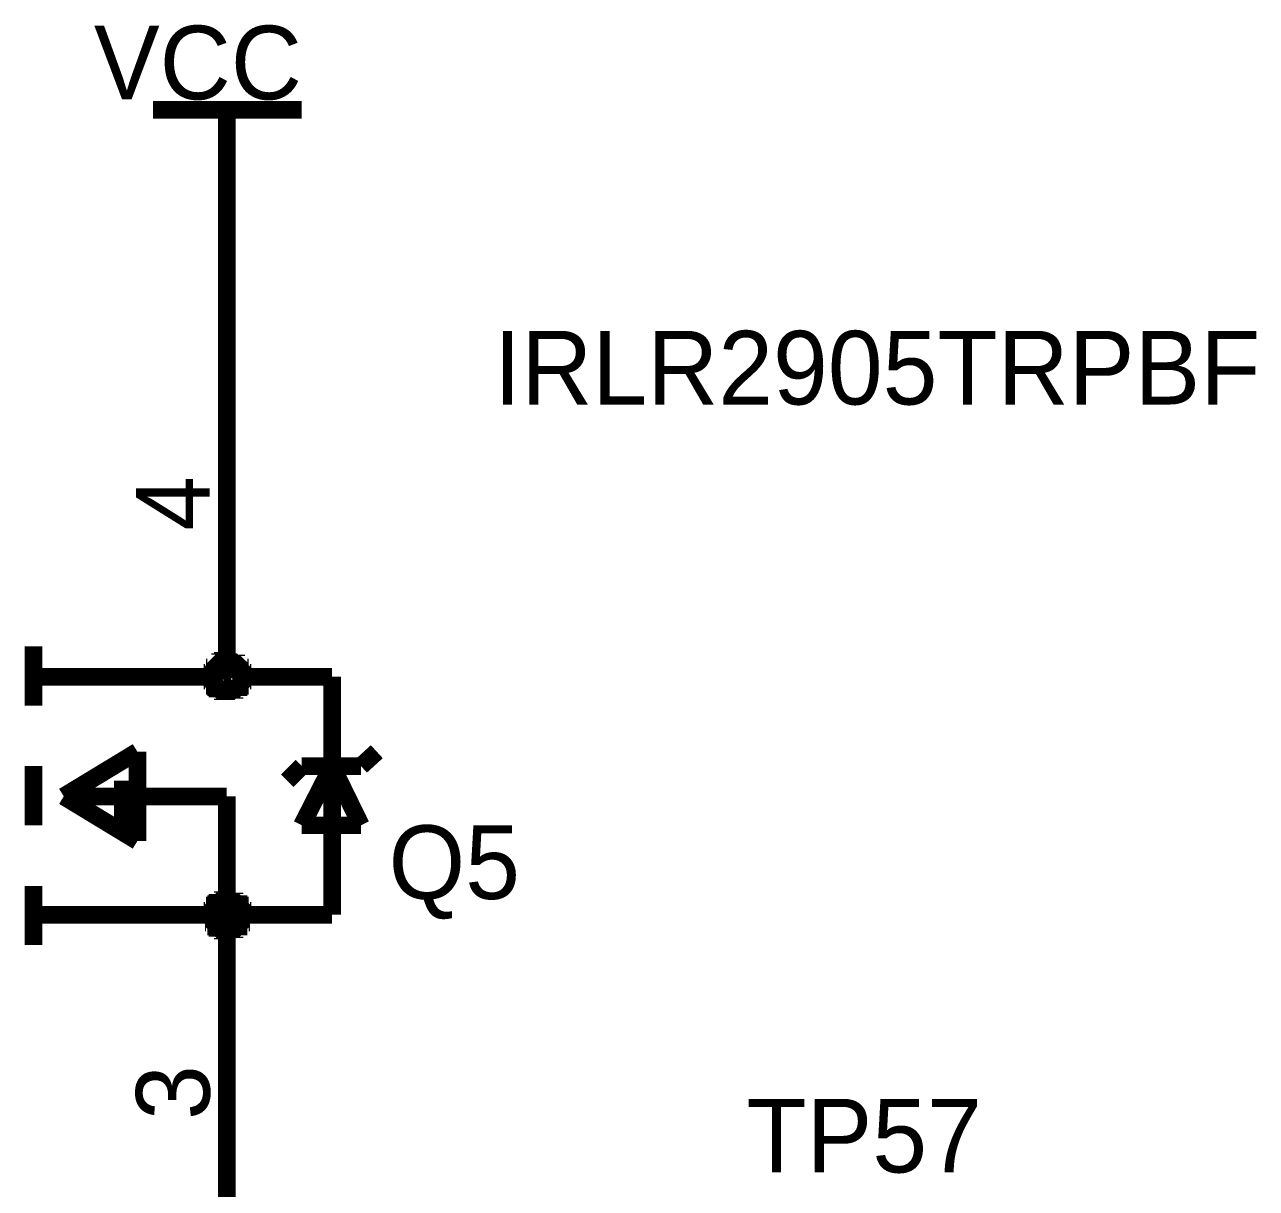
# Model space of a CAD drawing. Header units: millimetres. Extents: x 0 to 800, y 0 to 567.
# Drawn here: x 400.93 to 421.9, y 153.83 to 173.65 of the extents above; entities that cross this region are included whole.
import ezdxf

# ---------------------------------------------------------------- set-up
doc = ezdxf.new("R2010")
doc.units = ezdxf.units.MM
doc.layers.add('Sheet', color=255, linetype='Continuous')

msp = doc.modelspace()

# ---------------------------------------------------------------- linework, layer by layer
at = {"layer": 'Sheet', "const_width": 0.3}
for points in [[(403.119, 172.202), (405.65, 172.202)], [(404.373, 169.671), (404.373, 172.202)], [(404.373, 169.671), (404.373, 168.148)], [(404.373, 163.063), (404.373, 168.148)], [(404.373, 162.548), (404.373, 163.309)], [(401.08, 162.055), (401.08, 163.063)], [(404.373, 162.548), (404.373, 163.063)], [(404.127, 162.548), (404.127, 162.57), (404.127, 162.57), (404.127, 162.593), (404.127, 162.593), (404.127, 162.615), (404.149, 162.615), (404.149, 162.637), (404.149, 162.637), (404.149, 162.66), (404.149, 162.66), (404.171, 162.682), (404.171, 162.682), (404.171, 162.705), (404.194, 162.705), (404.194, 162.727), (404.194, 162.727), (404.216, 162.749), (404.216, 162.749), (404.216, 162.749), (404.239, 162.772), (404.239, 162.772), (404.261, 162.772), (404.261, 162.794), (404.283, 162.794), (404.283, 162.794), (404.306, 162.794), (404.306, 162.817), (404.328, 162.817), (404.328, 162.817), (404.351, 162.817), (404.351, 162.817), (404.373, 162.817)], [(404.373, 162.817), (404.373, 162.817)], [(404.373, 162.817), (404.395, 162.817), (404.395, 162.817), (404.418, 162.817), (404.44, 162.817), (404.44, 162.817), (404.463, 162.794), (404.463, 162.794), (404.485, 162.794), (404.485, 162.794), (404.507, 162.772), (404.507, 162.772), (404.53, 162.772), (404.53, 162.749), (404.552, 162.749), (404.552, 162.749), (404.575, 162.727), (404.575, 162.727), (404.575, 162.705), (404.597, 162.705), (404.597, 162.682), (404.597, 162.682), (404.619, 162.66), (404.619, 162.66), (404.619, 162.637), (404.619, 162.637), (404.619, 162.615), (404.642, 162.615), (404.642, 162.593), (404.642, 162.593), (404.642, 162.57), (404.642, 162.57), (404.642, 162.548)], [(401.08, 162.548), (404.373, 162.548)], [(404.373, 162.301), (404.351, 162.301), (404.351, 162.301), (404.328, 162.301), (404.328, 162.301), (404.306, 162.301), (404.306, 162.324), (404.283, 162.324), (404.283, 162.324), (404.261, 162.324), (404.261, 162.324), (404.239, 162.346), (404.239, 162.346), (404.216, 162.346), (404.216, 162.369), (404.216, 162.369), (404.194, 162.369), (404.194, 162.391), (404.194, 162.391), (404.171, 162.391), (404.171, 162.413), (404.171, 162.413), (404.149, 162.436), (404.149, 162.436), (404.149, 162.458), (404.149, 162.458), (404.149, 162.481), (404.127, 162.481), (404.127, 162.503), (404.127, 162.503), (404.127, 162.525), (404.127, 162.525), (404.127, 162.548)], [(404.127, 162.548), (404.127, 162.548)], [(406.165, 162.548), (404.373, 162.548)], [(404.642, 162.548), (404.642, 162.525), (404.642, 162.525), (404.642, 162.503), (404.642, 162.503), (404.642, 162.481), (404.619, 162.481), (404.619, 162.458), (404.619, 162.458), (404.619, 162.436), (404.619, 162.436), (404.597, 162.413), (404.597, 162.413), (404.597, 162.391), (404.575, 162.391), (404.575, 162.391), (404.575, 162.369), (404.552, 162.369), (404.552, 162.369), (404.53, 162.346), (404.53, 162.346), (404.507, 162.346), (404.507, 162.324), (404.485, 162.324), (404.485, 162.324), (404.463, 162.324), (404.463, 162.324), (404.44, 162.301), (404.44, 162.301), (404.418, 162.301), (404.395, 162.301), (404.395, 162.301), (404.373, 162.301)], [(404.642, 162.548), (404.642, 162.548), (404.642, 162.548), (404.642, 162.548), (404.642, 162.548), (404.642, 162.548), (404.642, 162.548), (404.642, 162.548), (404.642, 162.548), (404.642, 162.548), (404.642, 162.548), (404.642, 162.548), (404.642, 162.548), (404.642, 162.548), (404.642, 162.548), (404.642, 162.548), (404.642, 162.548), (404.642, 162.548), (404.642, 162.548), (404.642, 162.548), (404.642, 162.548), (404.642, 162.548), (404.642, 162.548), (404.642, 162.548), (404.642, 162.548), (404.642, 162.548), (404.642, 162.548), (404.642, 162.548), (404.642, 162.548), (404.642, 162.548), (404.642, 162.548), (404.642, 162.548), (404.642, 162.548)], [(404.642, 162.548), (404.642, 162.548)], [(406.165, 158.494), (406.165, 162.548)], [(401.596, 160.51), (402.85, 161.271)], [(402.85, 161.271), (402.85, 159.748)], [(406.658, 161.025), (406.927, 161.271)], [(401.08, 161.025), (401.08, 160.017)], [(405.65, 161.025), (405.403, 160.778)], [(406.165, 161.025), (405.65, 160.017)], [(406.165, 161.025), (405.65, 161.025)], [(406.658, 160.017), (406.165, 161.025)], [(406.165, 161.025), (406.658, 161.025)], [(402.604, 160.778), (402.604, 160.017)], [(401.596, 160.51), (402.85, 159.748)], [(401.842, 160.51), (404.373, 160.51)], [(404.373, 160.51), (404.373, 157.978)], [(404.373, 160.51), (404.373, 158.986)], [(405.65, 160.017), (406.658, 160.017)], [(401.08, 158.986), (401.08, 157.978)], [(404.127, 158.494), (404.127, 158.516), (404.127, 158.516), (404.127, 158.538), (404.127, 158.538), (404.127, 158.561), (404.149, 158.561), (404.149, 158.583), (404.149, 158.583), (404.149, 158.606), (404.149, 158.606), (404.171, 158.628), (404.171, 158.628), (404.171, 158.65), (404.194, 158.65), (404.194, 158.65), (404.194, 158.673), (404.216, 158.673), (404.216, 158.673), (404.216, 158.695), (404.239, 158.695), (404.239, 158.695), (404.261, 158.718), (404.261, 158.718), (404.283, 158.718), (404.283, 158.718), (404.306, 158.718), (404.306, 158.74), (404.328, 158.74), (404.328, 158.74), (404.351, 158.74), (404.351, 158.74), (404.373, 158.74)], [(404.373, 158.74), (404.373, 158.74)], [(404.373, 158.74), (404.395, 158.74), (404.395, 158.74), (404.418, 158.74), (404.44, 158.74), (404.44, 158.74), (404.463, 158.718), (404.463, 158.718), (404.485, 158.718), (404.485, 158.718), (404.507, 158.718), (404.507, 158.695), (404.53, 158.695), (404.53, 158.695), (404.552, 158.673), (404.552, 158.673), (404.575, 158.673), (404.575, 158.65), (404.575, 158.65), (404.597, 158.65), (404.597, 158.628), (404.597, 158.628), (404.619, 158.606), (404.619, 158.606), (404.619, 158.583), (404.619, 158.583), (404.619, 158.561), (404.642, 158.561), (404.642, 158.538), (404.642, 158.538), (404.642, 158.516), (404.642, 158.516), (404.642, 158.494)], [(401.08, 158.494), (404.373, 158.494)], [(404.373, 158.225), (404.351, 158.225), (404.351, 158.225), (404.328, 158.225), (404.328, 158.225), (404.306, 158.225), (404.306, 158.247), (404.283, 158.247), (404.283, 158.247), (404.261, 158.247), (404.261, 158.247), (404.239, 158.27), (404.239, 158.27), (404.216, 158.27), (404.216, 158.292), (404.216, 158.292), (404.194, 158.292), (404.194, 158.314), (404.194, 158.314), (404.171, 158.337), (404.171, 158.337), (404.171, 158.359), (404.149, 158.359), (404.149, 158.382), (404.149, 158.382), (404.149, 158.404), (404.149, 158.404), (404.127, 158.426), (404.127, 158.426), (404.127, 158.449), (404.127, 158.471), (404.127, 158.471), (404.127, 158.494)], [(404.127, 158.494), (404.127, 158.494)], [(404.373, 158.494), (406.165, 158.494)], [(404.642, 158.494), (404.642, 158.471), (404.642, 158.471), (404.642, 158.449), (404.642, 158.426), (404.642, 158.426), (404.619, 158.404), (404.619, 158.404), (404.619, 158.382), (404.619, 158.382), (404.619, 158.359), (404.597, 158.359), (404.597, 158.337), (404.597, 158.337), (404.575, 158.314), (404.575, 158.314), (404.575, 158.292), (404.552, 158.292), (404.552, 158.292), (404.53, 158.27), (404.53, 158.27), (404.507, 158.27), (404.507, 158.247), (404.485, 158.247), (404.485, 158.247), (404.463, 158.247), (404.463, 158.247), (404.44, 158.225), (404.44, 158.225), (404.418, 158.225), (404.395, 158.225), (404.395, 158.225), (404.373, 158.225)], [(404.642, 158.494), (404.642, 158.494), (404.642, 158.494), (404.642, 158.494), (404.642, 158.494), (404.642, 158.494), (404.642, 158.494), (404.642, 158.494), (404.642, 158.494), (404.642, 158.494), (404.642, 158.494), (404.642, 158.494), (404.642, 158.494), (404.642, 158.494), (404.642, 158.494), (404.642, 158.494), (404.642, 158.494), (404.642, 158.494), (404.642, 158.494), (404.642, 158.494), (404.642, 158.494), (404.642, 158.494), (404.642, 158.494), (404.642, 158.494), (404.642, 158.494), (404.642, 158.494), (404.642, 158.494), (404.642, 158.494), (404.642, 158.494), (404.642, 158.494), (404.642, 158.494), (404.642, 158.494), (404.642, 158.494)], [(404.642, 158.494), (404.642, 158.494)], [(404.373, 157.978), (404.373, 152.894)]]:
    msp.add_lwpolyline(points, dxfattribs=at)

# ---------------------------------------------------------------- texts
at = {"layer": 'Sheet'}
for s, height, p in [('VCC', 1.2543, (402.111, 172.381)), ('IRLR2905TRPBF', 1.25433, (408.92, 167.184)), ('Q5', 1.2543, (407.128, 158.762)), ('TP57', 1.2543, (413.221, 154.104))]:
    msp.add_text(s, height=height, dxfattribs=at).set_placement(p)
for s, p in [('4', (404.082, 165.034)), ('3', (404.082, 154.999))]:
    msp.add_text(s, height=1.254, rotation=90, dxfattribs=at).set_placement(p)

doc.saveas('drawing.dxf')
